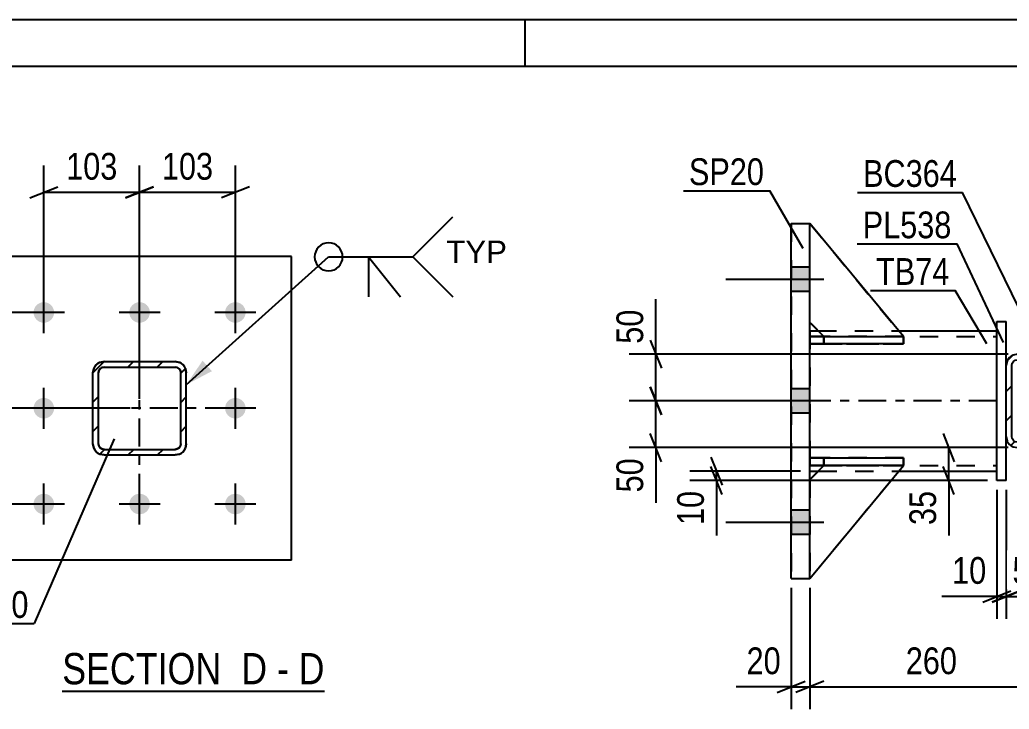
# Model space of a CAD drawing. Header units: millimetres. Extents: x 0 to 594, y 0 to 420.
# Drawn here: x 329.9 to 435.8, y 346.2 to 420 of the extents above; entities that cross this region are included whole.
import ezdxf

# ---------------------------------------------------------------- set-up
doc = ezdxf.new("R2010")
doc.units = ezdxf.units.MM
doc.linetypes.add('DXK_LINE_DOT2', pattern=[3.9198, 1.9599, -1.9599])
doc.linetypes.add('DXK_LINE_DOT3', pattern=[5.9187, 2.979, -0.9799, 0.9799, -0.9799])
doc.styles.add('Arial', font='ARIAL.TTF', dxfattribs={"height": 0.2})
doc.styles.add('Arial Narrow', font='ARIALN.TTF', dxfattribs={"height": 0.2})

# ---------------------------------------------------------------- blocks, each defined once
blk = doc.blocks.new('Unknown-570323116-1135')
at = {"color": 5, "linetype": 'Continuous'}
for p, q in [((594, 420), (0, 420)), ((384, 415), (384, 420)), ((589, 415), (5, 415))]:
    blk.add_line(p, q, dxfattribs=at)
blk = doc.blocks.new('Unknown-570323116-14 - 1466')
at = {"color": 6, "linetype": 'Continuous'}
blk.add_line((334.45, 348.14), (362.52, 348.14), dxfattribs=at)
at = {"color": 0, "linetype": 'Continuous'}
for points in [[(352.56, 348.89), (352.56, 352.39), (334.45, 352.39), (334.45, 348.89)], [(356.38, 348.89), (356.38, 352.39), (353.61, 352.39), (353.61, 348.89)], [(358.7, 348.89), (358.7, 352.39), (357.43, 352.39), (357.43, 348.89)], [(362.52, 348.89), (362.52, 352.39), (359.75, 352.39), (359.75, 348.89)]]:
    blk.add_wipeout(points, dxfattribs=at)
at = {"color": 7, "linetype": 'Continuous', "style": 'Arial Narrow'}
for s, p in [('SECTION ', (334.45, 348.89)), ('D', (353.61, 348.89)), ('D', (359.75, 348.89)), ('-', (357.43, 348.89))]:
    blk.add_text(s, height=3.34, dxfattribs=at).set_placement(p)
blk = doc.blocks.new('Bolt-570323116-1494 - 1466')
at = {"linetype": 'Continuous'}
for points in [[(332.48, 387.58, -1), (332.48, 389.78, -1)], [(342.73, 387.58, -1), (342.73, 389.78, -1)], [(352.98, 387.58, -1), (352.98, 389.78, -1)], [(332.48, 377.33, -1), (332.48, 379.53, -1)], [(352.98, 377.33, -1), (352.98, 379.53, -1)], [(332.48, 367.08, -1), (332.48, 369.28, -1)], [(342.73, 367.08, -1), (342.73, 369.28, -1)], [(352.98, 367.08, -1), (352.98, 369.28, -1)]]:
    blk.add_hatch(color=1, dxfattribs=at).paths.add_polyline_path(points)
at = {"color": 1, "linetype": 'Continuous'}
for p, q in [((332.48, 386.48), (332.48, 390.88)), ((342.73, 386.48), (342.73, 390.88)), ((352.98, 386.48), (352.98, 390.88)), ((334.68, 388.68), (330.28, 388.68)), ((344.93, 388.68), (340.53, 388.68)), ((355.18, 388.68), (350.78, 388.68)), ((332.48, 376.23), (332.48, 380.63)), ((352.98, 376.23), (352.98, 380.63)), ((334.68, 378.43), (330.28, 378.43)), ((355.18, 378.43), (350.78, 378.43)), ((332.48, 365.98), (332.48, 370.38)), ((342.73, 365.98), (342.73, 370.38)), ((352.98, 365.98), (352.98, 370.38)), ((334.68, 368.18), (330.28, 368.18)), ((344.93, 368.18), (340.53, 368.18)), ((355.18, 368.18), (350.78, 368.18))]:
    blk.add_line(p, q, dxfattribs=at)
blk = doc.blocks.new('Part-570323116-1482 - 1466')
at = {"color": 2, "linetype": 'Continuous'}
for p, q in [((358.98, 394.68), (326.48, 394.68)), ((326.48, 362.18), (326.48, 394.68)), ((358.98, 362.18), (358.98, 394.68)), ((358.98, 362.18), (326.48, 362.18))]:
    blk.add_line(p, q, dxfattribs=at)
blk = doc.blocks.new('Part-570323116-1528 - 1466')
at = {"linetype": 'Continuous'}
h = blk.add_hatch(dxfattribs=at)
h.set_pattern_fill('', scale=0.7, style=0, pattern_type=0)
h.set_pattern_definition([(45, (338.9344, 383.4285), (-1.57154, 1.57154), [])])
h.paths.add_polyline_path([(346.53, 383.43), (338.93, 383.43), (338.48, 383.34), (338.09, 383.08), (337.83, 382.69), (337.73, 382.23), (337.73, 374.63), (337.83, 374.17), (338.09, 373.78), (338.48, 373.52), (338.93, 373.43), (346.53, 373.43), (346.99, 373.52), (347.38, 373.78), (347.64, 374.17), (347.73, 374.63), (347.73, 382.23), (347.64, 382.69), (347.38, 383.08), (346.99, 383.34)])
h.paths.add_polyline_path([(347.09, 382.46), (347.13, 382.23), (347.13, 374.63), (347.09, 374.4), (346.96, 374.2), (346.76, 374.07), (346.53, 374.03), (338.93, 374.03), (338.7, 374.07), (338.51, 374.2), (338.38, 374.4), (338.33, 374.63), (338.33, 382.23), (338.38, 382.46), (338.51, 382.65), (338.7, 382.78), (338.93, 382.83), (346.53, 382.83), (346.76, 382.78), (346.96, 382.65)])
at = {"color": 7, "linetype": 'DXK_LINE_DOT3'}
for p, q in [((342.73, 368.43), (342.73, 388.43)), ((352.73, 378.43), (332.73, 378.43))]:
    blk.add_line(p, q, dxfattribs=at)
at = {"color": 7, "linetype": 'DXK_LINE_DOT2'}
for p, q in [((338.48, 383.34), (338.93, 383.43)), ((338.93, 383.43), (346.53, 383.43)), ((346.53, 383.43), (346.99, 383.34)), ((337.73, 382.23), (337.83, 382.69)), ((338.38, 382.46), (338.33, 382.23)), ((338.51, 382.65), (338.38, 382.46)), ((338.7, 382.78), (338.51, 382.65)), ((338.93, 382.83), (338.7, 382.78)), ((338.93, 382.83), (346.53, 382.83)), ((346.76, 382.78), (346.53, 382.83)), ((346.96, 382.65), (346.76, 382.78)), ((347.09, 382.46), (346.96, 382.65)), ((347.13, 382.23), (347.09, 382.46)), ((347.64, 382.69), (347.73, 382.23)), ((337.73, 374.63), (337.73, 382.23)), ((338.33, 374.63), (338.33, 382.23)), ((347.13, 374.63), (347.13, 382.23)), ((347.73, 374.63), (347.73, 382.23)), ((337.83, 374.17), (337.73, 374.63)), ((338.33, 374.63), (338.38, 374.4)), ((338.38, 374.4), (338.51, 374.2)), ((338.51, 374.2), (338.7, 374.07)), ((338.7, 374.07), (338.93, 374.03)), ((338.93, 374.03), (346.53, 374.03)), ((346.53, 374.03), (346.76, 374.07)), ((346.76, 374.07), (346.96, 374.2)), ((346.96, 374.2), (347.09, 374.4)), ((347.09, 374.4), (347.13, 374.63)), ((347.73, 374.63), (347.64, 374.17)), ((338.93, 373.43), (338.48, 373.52)), ((338.93, 373.43), (346.53, 373.43)), ((346.99, 373.52), (346.53, 373.43))]:
    blk.add_line(p, q, dxfattribs=at)
at = {"color": 2, "linetype": 'Continuous'}
for p, q in [((338.93, 383.43), (338.48, 383.34)), ((338.93, 383.43), (346.53, 383.43)), ((346.99, 383.34), (346.53, 383.43)), ((337.83, 382.69), (337.73, 382.23)), ((338.33, 382.23), (338.38, 382.46)), ((338.38, 382.46), (338.51, 382.65)), ((338.51, 382.65), (338.7, 382.78)), ((338.7, 382.78), (338.93, 382.83)), ((338.93, 382.83), (346.53, 382.83)), ((346.53, 382.83), (346.76, 382.78)), ((346.76, 382.78), (346.96, 382.65)), ((346.96, 382.65), (347.09, 382.46)), ((347.09, 382.46), (347.13, 382.23)), ((347.73, 382.23), (347.64, 382.69)), ((337.73, 374.63), (337.73, 382.23)), ((338.33, 374.63), (338.33, 382.23)), ((347.13, 374.63), (347.13, 382.23)), ((347.73, 374.63), (347.73, 382.23)), ((337.73, 374.63), (337.83, 374.17)), ((338.38, 374.4), (338.33, 374.63)), ((338.51, 374.2), (338.38, 374.4)), ((338.7, 374.07), (338.51, 374.2)), ((338.93, 374.03), (338.7, 374.07)), ((338.93, 374.03), (346.53, 374.03)), ((346.76, 374.07), (346.53, 374.03)), ((346.96, 374.2), (346.76, 374.07)), ((347.09, 374.4), (346.96, 374.2)), ((347.13, 374.63), (347.09, 374.4)), ((347.64, 374.17), (347.73, 374.63)), ((338.48, 373.52), (338.93, 373.43)), ((338.93, 373.43), (346.53, 373.43)), ((346.53, 373.43), (346.99, 373.52))]:
    blk.add_line(p, q, dxfattribs=at)
at = {"color": 7, "linetype": 'DXK_LINE_DOT2'}
for centre, start, end in [((338.93, 382.23), 112.5, 157.5), ((346.53, 382.23), 22.5, 67.5), ((338.93, 374.63), 202.5, 247.5), ((346.53, 374.63), 292.5, 337.5)]:
    blk.add_arc(centre, 1.2, start, end, dxfattribs=at)
at = {"color": 2, "linetype": 'Continuous'}
for centre, start, end in [((338.93, 382.23), 112.5, 157.5), ((346.53, 382.23), 22.5, 67.5), ((338.93, 374.63), 202.5, 247.5), ((346.53, 374.63), 292.5, 337.5)]:
    blk.add_arc(centre, 1.2, start, end, dxfattribs=at)
blk = doc.blocks.new('Part-570323116-12688 - 12664')
at = {"color": 2, "linetype": 'Continuous'}
for p, q in [((415.98, 372.3), (414.48, 370.8)), ((414.48, 360.21), (424.48, 372.3)), ((424.48, 372.3), (415.98, 372.3)), ((415.98, 372.3), (415.98, 372.3)), ((424.48, 372.3), (424.48, 372.3))]:
    blk.add_line(p, q, dxfattribs=at)
at = {"color": 7, "linetype": 'DXK_LINE_DOT2'}
for p, q in [((414.48, 370.8), (415.98, 372.3)), ((414.48, 360.21), (424.48, 372.3)), ((415.98, 372.3), (424.48, 372.3)), ((414.48, 370.8), (414.48, 360.21))]:
    blk.add_line(p, q, dxfattribs=at)
blk = doc.blocks.new('Part-570323116-12671 - 12664')
at = {"linetype": 'Continuous'}
h = blk.add_hatch(dxfattribs=at)
h.set_pattern_fill('', scale=0.7, style=0, pattern_type=0)
h.set_pattern_definition([(45, (436.2252, 384.1143), (-1.57154, 1.57154), [])])
h.paths.add_polyline_path([(436.68, 384.21), (436.23, 384.11), (435.84, 383.85), (435.58, 383.46), (435.48, 383.01), (435.48, 375.41), (435.58, 374.95), (435.84, 374.56), (436.23, 374.3), (436.68, 374.21), (444.28, 374.21), (444.74, 374.3), (445.13, 374.56), (445.39, 374.95), (445.48, 375.41), (445.48, 383.01), (445.39, 383.46), (445.13, 383.85), (444.74, 384.11), (444.28, 384.21)])
h.paths.add_polyline_path([(444.28, 383.61), (444.51, 383.56), (444.71, 383.43), (444.84, 383.24), (444.88, 383.01), (444.88, 375.41), (444.84, 375.18), (444.71, 374.98), (444.51, 374.85), (444.28, 374.81), (436.68, 374.81), (436.45, 374.85), (436.26, 374.98), (436.13, 375.18), (436.08, 375.41), (436.08, 383.01), (436.13, 383.24), (436.26, 383.43), (436.45, 383.56), (436.68, 383.61)])
blk.add_hatch(color=246, dxfattribs=at).paths.add_polyline_path([(440.48, 379.11, -1), (440.48, 379.31, -1)])
at = {"color": 2, "linetype": 'Continuous'}
for p, q in [((435.58, 383.46), (435.48, 383.01)), ((436.13, 383.24), (436.26, 383.43)), ((436.68, 384.21), (436.23, 384.11)), ((436.26, 383.43), (436.45, 383.56)), ((436.45, 383.56), (436.68, 383.61)), ((436.68, 384.21), (444.28, 384.21)), ((436.68, 383.61), (444.28, 383.61)), ((444.74, 384.11), (444.28, 384.21)), ((444.28, 383.61), (444.51, 383.56)), ((444.51, 383.56), (444.71, 383.43)), ((444.71, 383.43), (444.84, 383.24)), ((445.48, 383.01), (445.39, 383.46)), ((435.48, 375.41), (435.48, 383.01)), ((436.08, 383.01), (436.13, 383.24)), ((436.08, 375.41), (436.08, 383.01)), ((444.84, 383.24), (444.88, 383.01)), ((444.88, 375.41), (444.88, 383.01)), ((445.48, 375.41), (445.48, 383.01)), ((435.48, 375.41), (435.58, 374.95)), ((436.13, 375.18), (436.08, 375.41)), ((436.26, 374.98), (436.13, 375.18)), ((436.45, 374.85), (436.26, 374.98)), ((444.71, 374.98), (444.51, 374.85)), ((444.84, 375.18), (444.71, 374.98)), ((444.88, 375.41), (444.84, 375.18)), ((445.39, 374.95), (445.48, 375.41)), ((436.23, 374.3), (436.68, 374.21)), ((436.68, 374.81), (436.45, 374.85)), ((436.68, 374.81), (444.28, 374.81)), ((436.68, 374.21), (444.28, 374.21)), ((444.51, 374.85), (444.28, 374.81)), ((444.28, 374.21), (444.74, 374.3))]:
    blk.add_line(p, q, dxfattribs=at)
at = {"color": 7, "linetype": 'DXK_LINE_DOT3'}
blk.add_line((440.48, 379.21), (440.48, 379.21), dxfattribs=at)
at = {"color": 246, "linetype": 'DXK_LINE_DOT2'}
blk.add_line((440.48, 379.21), (440.48, 379.21), dxfattribs=at)
at = {"color": 246, "linetype": 'Continuous'}
blk.add_circle((440.48, 379.21), 0.1, dxfattribs=at)
at = {"color": 2, "linetype": 'Continuous'}
for centre, start, end in [((436.68, 383.01), 112.5, 157.5), ((444.28, 383.01), 22.5, 67.5), ((436.68, 375.41), 202.5, 247.5), ((444.28, 375.41), 292.5, 337.5)]:
    blk.add_arc(centre, 1.2, start, end, dxfattribs=at)
blk = doc.blocks.new('Part-570323116-12684 - 12664')
at = {"color": 2, "linetype": 'Continuous'}
for p, q in [((414.48, 386.71), (415.37, 386.71)), ((423.98, 386.71), (434.48, 386.71)), ((414.48, 371.71), (415.39, 371.71)), ((424, 371.71), (434.48, 371.71))]:
    blk.add_line(p, q, dxfattribs=at)
at = {"color": 7, "linetype": 'DXK_LINE_DOT2'}
for p, q in [((414.48, 386.71), (414.48, 371.71)), ((415.37, 386.71), (423.98, 386.71)), ((434.48, 371.71), (434.48, 386.71)), ((414.48, 386.11), (434.48, 386.11)), ((414.48, 372.31), (434.48, 372.31)), ((415.39, 371.71), (424, 371.71))]:
    blk.add_line(p, q, dxfattribs=at)
at = {"color": 7, "linetype": 'DXK_LINE_DOT3'}
blk.add_line((434.48, 379.21), (414.48, 379.21), dxfattribs=at)
blk = doc.blocks.new('Part-570323116-12689 - 12664')
at = {"color": 7, "linetype": 'DXK_LINE_DOT2'}
for p, q in [((415.98, 372.3), (414.48, 370.8)), ((414.48, 360.21), (424.48, 372.3)), ((414.48, 370.8), (415.98, 372.3)), ((414.48, 360.21), (424.48, 372.3)), ((424.48, 372.3), (415.98, 372.3)), ((415.98, 372.3), (415.98, 372.3)), ((415.98, 372.3), (424.48, 372.3)), ((424.48, 372.3), (424.48, 372.3)), ((414.48, 370.8), (414.48, 360.21))]:
    blk.add_line(p, q, dxfattribs=at)
blk = doc.blocks.new('Part-570323116-12690 - 12664')
at = {"color": 2, "linetype": 'Continuous'}
for p, q in [((424.48, 386.1), (414.48, 398.21)), ((415.97, 386.11), (414.48, 387.6)), ((423.66, 386.1), (424.48, 386.1)), ((424.48, 386.1), (424.48, 386.1))]:
    blk.add_line(p, q, dxfattribs=at)
at = {"color": 7, "linetype": 'DXK_LINE_DOT2'}
for p, q in [((414.48, 387.6), (414.48, 398.21)), ((414.48, 398.21), (424.48, 386.1)), ((415.98, 386.1), (414.48, 387.6)), ((415.98, 386.1), (415.97, 386.11)), ((424.48, 386.1), (415.98, 386.1)), ((415.98, 386.1), (415.98, 386.1)), ((415.98, 386.1), (423.66, 386.1))]:
    blk.add_line(p, q, dxfattribs=at)
blk = doc.blocks.new('Part-570323116-12691 - 12664')
at = {"color": 7, "linetype": 'DXK_LINE_DOT2'}
for p, q in [((414.48, 387.6), (414.48, 398.21)), ((414.48, 398.21), (424.48, 386.1)), ((414.48, 398.21), (424.48, 386.1)), ((415.98, 386.1), (414.48, 387.6)), ((415.98, 386.1), (414.48, 387.6)), ((424.48, 386.1), (415.98, 386.1)), ((415.98, 386.1), (415.98, 386.1)), ((415.98, 386.1), (424.48, 386.1)), ((424.48, 386.1), (424.48, 386.1))]:
    blk.add_line(p, q, dxfattribs=at)
blk = doc.blocks.new('Part-570323116-12692 - 12664')
at = {"color": 2, "linetype": 'Continuous'}
for p, q in [((414.48, 372.31), (414.48, 373.11)), ((414.48, 373.11), (424.48, 373.11)), ((414.48, 373.11), (414.48, 373.11)), ((424.48, 372.31), (424.48, 373.11)), ((424.48, 372.31), (414.48, 372.31)), ((414.48, 372.31), (414.48, 372.31))]:
    blk.add_line(p, q, dxfattribs=at)
at = {"color": 7, "linetype": 'DXK_LINE_DOT2'}
for p, q in [((414.48, 372.31), (414.48, 373.11)), ((415.98, 373.11), (414.48, 373.11)), ((415.98, 372.31), (415.98, 373.11)), ((424.48, 373.11), (415.98, 373.11)), ((414.48, 372.31), (415.98, 372.31)), ((415.98, 372.31), (424.48, 372.31))]:
    blk.add_line(p, q, dxfattribs=at)
blk = doc.blocks.new('Part-570323116-12693 - 12664')
at = {"color": 2, "linetype": 'Continuous'}
for p, q in [((414.48, 385.31), (414.48, 386.11)), ((414.48, 386.11), (423.66, 386.11)), ((414.48, 386.11), (414.48, 386.11)), ((424.48, 385.31), (424.48, 386.11)), ((424.48, 386.11), (424.48, 386.11)), ((424.48, 385.31), (414.48, 385.31)), ((414.48, 385.31), (414.48, 385.31))]:
    blk.add_line(p, q, dxfattribs=at)
at = {"color": 7, "linetype": 'DXK_LINE_DOT2'}
for p, q in [((414.48, 385.31), (414.48, 386.11)), ((415.98, 386.11), (414.48, 386.11)), ((415.98, 385.31), (415.98, 386.11)), ((415.98, 386.11), (424.48, 386.11)), ((423.66, 386.11), (424.48, 386.11)), ((414.48, 385.31), (415.98, 385.31)), ((415.98, 385.31), (424.48, 385.31))]:
    blk.add_line(p, q, dxfattribs=at)
blk = doc.blocks.new('Part-570323116-12694 - 12664')
at = {"color": 7, "linetype": 'DXK_LINE_DOT2'}
for p, q in [((414.48, 373.11), (415.98, 373.11)), ((424.48, 373.11), (414.48, 373.11)), ((414.48, 373.11), (414.48, 373.11)), ((414.48, 373.11), (414.48, 372.31)), ((414.48, 373.11), (414.48, 372.31)), ((415.98, 373.11), (424.48, 373.11)), ((415.98, 373.11), (415.98, 372.31)), ((424.48, 373.11), (424.48, 372.31)), ((415.98, 372.31), (414.48, 372.31)), ((414.48, 372.31), (424.48, 372.31)), ((414.48, 372.31), (414.48, 372.31)), ((424.48, 372.31), (415.98, 372.31))]:
    blk.add_line(p, q, dxfattribs=at)
blk = doc.blocks.new('Part-570323116-12695 - 12664')
at = {"color": 7, "linetype": 'DXK_LINE_DOT2'}
for p, q in [((414.48, 386.11), (415.98, 386.11)), ((424.48, 386.11), (414.48, 386.11)), ((414.48, 386.11), (414.48, 386.11)), ((414.48, 386.11), (414.48, 385.31)), ((414.48, 386.11), (414.48, 385.31)), ((415.98, 386.11), (424.48, 386.11)), ((415.98, 386.11), (415.98, 385.31)), ((424.48, 386.11), (424.48, 385.31)), ((415.98, 385.31), (414.48, 385.31)), ((414.48, 385.31), (424.48, 385.31)), ((414.48, 385.31), (414.48, 385.31)), ((424.48, 385.31), (415.98, 385.31))]:
    blk.add_line(p, q, dxfattribs=at)
blk = doc.blocks.new('Part-570323116-12704 - 12664')
at = {"color": 2, "linetype": 'Continuous'}
for p, q in [((412.48, 398.21), (412.48, 398.21)), ((412.48, 398.21), (414.48, 398.21)), ((412.48, 360.21), (412.48, 398.21)), ((414.48, 360.21), (414.48, 398.21)), ((412.48, 360.21), (412.48, 360.21)), ((412.48, 360.21), (414.48, 360.21))]:
    blk.add_line(p, q, dxfattribs=at)
at = {"color": 7, "linetype": 'DXK_LINE_DOT2'}
for p, q in [((412.48, 398.21), (412.48, 360.21)), ((414.48, 360.21), (414.48, 398.21))]:
    blk.add_line(p, q, dxfattribs=at)
blk = doc.blocks.new('Part-570323116-12718 - 12664')
at = {"color": 2, "linetype": 'Continuous'}
for p, q in [((434.48, 387.71), (434.48, 387.71)), ((434.48, 387.71), (435.48, 387.71)), ((434.48, 370.71), (434.48, 387.71)), ((435.48, 387.71), (435.48, 387.71)), ((435.48, 383), (435.48, 387.71)), ((435.48, 370.71), (435.48, 375.41)), ((434.48, 370.71), (434.48, 370.71)), ((435.48, 370.71), (434.48, 370.71)), ((435.48, 370.71), (435.48, 370.71))]:
    blk.add_line(p, q, dxfattribs=at)
at = {"color": 7, "linetype": 'DXK_LINE_DOT2'}
for p, q in [((434.48, 370.71), (434.48, 387.71)), ((435.48, 370.71), (435.48, 387.71)), ((435.48, 375.41), (435.48, 383))]:
    blk.add_line(p, q, dxfattribs=at)
blk = doc.blocks.new('Bolt-570323116-12724 - 12664')
at = {"linetype": 'Continuous'}
for points in [[(414.48, 390.91), (414.48, 393.51), (412.48, 393.51), (412.48, 390.91)], [(414.48, 390.91), (414.48, 393.51), (412.48, 393.51), (412.48, 390.91)], [(414.48, 390.91), (414.48, 393.51), (412.48, 393.51), (412.48, 390.91)], [(414.48, 377.91), (414.48, 380.51), (412.48, 380.51), (412.48, 377.91)], [(414.48, 377.91), (414.48, 380.51), (412.48, 380.51), (412.48, 377.91)], [(414.48, 364.91), (414.48, 367.51), (412.48, 367.51), (412.48, 364.91)], [(414.48, 364.91), (414.48, 367.51), (412.48, 367.51), (412.48, 364.91)], [(414.48, 364.91), (414.48, 367.51), (412.48, 367.51), (412.48, 364.91)]]:
    blk.add_hatch(color=1, dxfattribs=at).paths.add_polyline_path(points)
at = {"color": 1, "linetype": 'Continuous'}
for p, q in [((414.48, 393.51), (412.48, 393.51)), ((414.48, 393.51), (412.48, 393.51)), ((414.48, 393.51), (412.48, 393.51)), ((415.98, 392.21), (405.48, 392.21)), ((415.98, 392.21), (405.48, 392.21)), ((415.98, 392.21), (405.48, 392.21)), ((414.48, 390.91), (412.48, 390.91)), ((414.48, 390.91), (412.48, 390.91)), ((414.48, 390.91), (412.48, 390.91)), ((414.48, 380.51), (412.48, 380.51)), ((414.48, 380.51), (412.48, 380.51)), ((415.98, 379.21), (405.48, 379.21)), ((415.98, 379.21), (405.48, 379.21)), ((414.48, 377.91), (412.48, 377.91)), ((414.48, 377.91), (412.48, 377.91)), ((414.48, 367.51), (412.48, 367.51)), ((414.48, 367.51), (412.48, 367.51)), ((414.48, 367.51), (412.48, 367.51)), ((415.98, 366.21), (405.48, 366.21)), ((415.98, 366.21), (405.48, 366.21)), ((415.98, 366.21), (405.48, 366.21)), ((414.48, 364.91), (412.48, 364.91)), ((414.48, 364.91), (412.48, 364.91)), ((414.48, 364.91), (412.48, 364.91))]:
    blk.add_line(p, q, dxfattribs=at)
blk = doc.blocks.new('StraightDimension-570323116-1562 - 1466')
at = {"color": 7, "linetype": 'Continuous'}
for p, q in [((342.73, 379.43), (342.73, 404.39)), ((352.98, 389.68), (352.98, 404.39)), ((341.23, 400.94), (344.23, 402.14)), ((342.73, 401.54), (352.98, 401.54)), ((354.48, 402.14), (351.48, 400.94))]:
    blk.add_line(p, q, dxfattribs=at)
at = {"color": 0}
blk.add_wipeout([(351.2, 402.29), (351.2, 406.49), (344.52, 406.49), (344.52, 402.29)], dxfattribs=at)
at = {"color": 3, "style": 'Arial Narrow'}
blk.add_text('103', height=2.863, dxfattribs=at).set_placement((345.12, 402.89))
blk = doc.blocks.new('StraightDimension-570323116-1575 - 1466')
at = {"color": 7, "linetype": 'Continuous'}
for p, q in [((332.48, 389.68), (332.48, 404.39)), ((342.73, 379.43), (342.73, 404.39)), ((330.98, 400.94), (333.98, 402.14)), ((332.48, 401.54), (342.73, 401.54)), ((344.23, 402.14), (341.23, 400.94))]:
    blk.add_line(p, q, dxfattribs=at)
at = {"color": 0}
blk.add_wipeout([(340.95, 402.29), (340.95, 406.49), (334.27, 406.49), (334.27, 402.29)], dxfattribs=at)
at = {"color": 3, "style": 'Arial Narrow'}
blk.add_text('103', height=2.863, dxfattribs=at).set_placement((334.87, 402.89))
blk = doc.blocks.new('StraightDimension-570323116-1586 - 1466')
at = {"color": 7, "linetype": 'Continuous'}
for p, q in [((318.69, 379.93), (319.89, 376.93)), ((341.73, 378.43), (316.44, 378.43)), ((319.29, 368.18), (319.29, 378.43)), ((319.89, 366.68), (318.69, 369.68)), ((331.48, 368.18), (316.44, 368.18))]:
    blk.add_line(p, q, dxfattribs=at)
at = {"color": 0}
blk.add_wipeout([(318.54, 376.65), (314.34, 376.65), (314.34, 369.96), (318.54, 369.96)], dxfattribs=at)
at = {"color": 3, "style": 'Arial Narrow'}
blk.add_text('103', height=2.863, rotation=90.0002, dxfattribs=at).set_placement((317.94, 370.56))
blk = doc.blocks.new('StraightDimension-570323116-1597 - 1466')
at = {"color": 7, "linetype": 'Continuous'}
for p, q in [((318.69, 390.18), (319.89, 387.18)), ((331.48, 388.68), (316.44, 388.68)), ((319.29, 378.43), (319.29, 388.68)), ((319.89, 376.93), (318.69, 379.93)), ((341.73, 378.43), (316.44, 378.43))]:
    blk.add_line(p, q, dxfattribs=at)
at = {"color": 0}
blk.add_wipeout([(318.54, 386.9), (314.34, 386.9), (314.34, 380.21), (318.54, 380.21)], dxfattribs=at)
at = {"color": 3, "style": 'Arial Narrow'}
blk.add_text('103', height=2.863, rotation=90.0002, dxfattribs=at).set_placement((317.94, 380.81))
blk = doc.blocks.new('StraightDimension-570323116-13306 - 12664')
at = {"color": 7, "linetype": 'Continuous'}
for p, q in [((428.73, 375.71), (429.93, 372.71)), ((435.68, 374.21), (426.48, 374.21)), ((429.33, 370.71), (429.33, 374.21)), ((429.93, 369.21), (428.73, 372.21)), ((433.48, 370.71), (426.48, 370.71)), ((429.33, 370.71), (429.33, 364.8)), ((429.33, 370.71), (429.33, 364.8))]:
    blk.add_line(p, q, dxfattribs=at)
at = {"color": 0}
blk.add_wipeout([(428.58, 370.18), (424.38, 370.18), (424.38, 365.33), (428.58, 365.33)], dxfattribs=at)
at = {"color": 3, "style": 'Arial Narrow'}
blk.add_text('35', height=2.863, rotation=90.0002, dxfattribs=at).set_placement((427.98, 365.93))
blk = doc.blocks.new('StraightDimension-570323116-13414 - 12664')
at = {"color": 7, "linetype": 'Continuous'}
for p, q in [((434.48, 369.71), (434.48, 355.89)), ((435.48, 369.71), (435.48, 355.89)), ((434.48, 358.29), (428.58, 358.29)), ((434.48, 358.29), (428.58, 358.29)), ((432.98, 357.69), (435.98, 358.89)), ((436.98, 358.89), (433.98, 357.69)), ((434.48, 358.29), (435.48, 358.29))]:
    blk.add_line(p, q, dxfattribs=at)
at = {"color": 0}
blk.add_wipeout([(433.96, 359.04), (433.96, 363.24), (429.1, 363.24), (429.1, 359.04)], dxfattribs=at)
at = {"color": 3, "style": 'Arial Narrow'}
blk.add_text('10', height=2.863, dxfattribs=at).set_placement((429.7, 359.64))
blk = doc.blocks.new('StraightDimension-570323116-13264 - 12664')
at = {"color": 7, "linetype": 'Continuous'}
for p, q in [((397.98, 384.21), (397.98, 390.11)), ((397.98, 384.21), (397.98, 390.11)), ((397.38, 385.71), (398.58, 382.71)), ((435.71, 384.21), (395.13, 384.21)), ((397.98, 379.21), (397.98, 384.21)), ((398.58, 377.71), (397.38, 380.71)), ((406.98, 379.21), (395.13, 379.21))]:
    blk.add_line(p, q, dxfattribs=at)
at = {"color": 0}
blk.add_wipeout([(397.23, 389.59), (393.03, 389.59), (393.03, 384.73), (397.23, 384.73)], dxfattribs=at)
at = {"color": 3, "style": 'Arial Narrow'}
blk.add_text('50', height=2.863, rotation=90.0002, dxfattribs=at).set_placement((396.63, 385.33))
blk = doc.blocks.new('StraightDimension-570323116-13265 - 12664')
at = {"color": 7, "linetype": 'Continuous'}
for p, q in [((397.38, 380.71), (398.58, 377.71)), ((406.98, 379.21), (395.13, 379.21)), ((397.98, 374.21), (397.98, 379.21)), ((398.58, 372.71), (397.38, 375.71)), ((435.68, 374.21), (395.13, 374.21)), ((397.98, 374.21), (397.98, 368.3)), ((397.98, 374.21), (397.98, 368.3))]:
    blk.add_line(p, q, dxfattribs=at)
at = {"color": 0}
blk.add_wipeout([(397.23, 373.68), (393.03, 373.68), (393.03, 368.82), (397.23, 368.82)], dxfattribs=at)
at = {"color": 3, "style": 'Arial Narrow'}
blk.add_text('50', height=2.863, rotation=90.0002, dxfattribs=at).set_placement((396.63, 369.42))
blk = doc.blocks.new('StraightDimension-570323116-13328 - 12664')
at = {"color": 7, "linetype": 'Continuous'}
for p, q in [((403.88, 373.21), (405.08, 370.21)), ((405.08, 369.21), (403.88, 372.21)), ((413.48, 371.71), (401.63, 371.71)), ((433.48, 370.71), (401.63, 370.71)), ((404.48, 370.71), (404.48, 371.71)), ((404.48, 370.71), (404.48, 364.8)), ((404.48, 370.71), (404.48, 364.8))]:
    blk.add_line(p, q, dxfattribs=at)
at = {"color": 0}
blk.add_wipeout([(403.73, 370.18), (399.53, 370.18), (399.53, 365.33), (403.73, 365.33)], dxfattribs=at)
at = {"color": 3, "style": 'Arial Narrow'}
blk.add_text('10', height=2.863, rotation=90.0002, dxfattribs=at).set_placement((403.13, 365.93))
blk = doc.blocks.new('StraightDimension-570323116-13344 - 12664')
at = {"color": 7, "linetype": 'Continuous'}
for p, q in [((440.48, 378.21), (440.48, 346.22)), ((414.48, 359.21), (414.48, 346.22)), ((415.98, 349.22), (412.98, 348.02)), ((414.48, 348.62), (440.48, 348.62)), ((438.98, 348.02), (441.98, 349.22))]:
    blk.add_line(p, q, dxfattribs=at)
at = {"color": 0}
blk.add_wipeout([(430.83, 349.37), (430.83, 353.57), (424.14, 353.57), (424.14, 349.37)], dxfattribs=at)
at = {"color": 3, "style": 'Arial Narrow'}
blk.add_text('260', height=2.863, dxfattribs=at).set_placement((424.74, 349.97))
blk = doc.blocks.new('StraightDimension-570323116-13345 - 12664')
at = {"color": 7, "linetype": 'Continuous'}
for p, q in [((412.48, 359.21), (412.48, 346.22)), ((414.48, 359.21), (414.48, 346.22)), ((412.48, 348.62), (406.58, 348.62)), ((412.48, 348.62), (406.58, 348.62)), ((410.98, 348.02), (413.98, 349.22)), ((412.48, 348.62), (414.48, 348.62)), ((415.98, 349.22), (412.98, 348.02))]:
    blk.add_line(p, q, dxfattribs=at)
at = {"color": 0}
blk.add_wipeout([(411.96, 349.37), (411.96, 353.57), (407.1, 353.57), (407.1, 349.37)], dxfattribs=at)
at = {"color": 3, "style": 'Arial Narrow'}
blk.add_text('20', height=2.863, dxfattribs=at).set_placement((407.7, 349.97))
blk = doc.blocks.new('StraightDimension-570323116-13413 - 12664')
at = {"color": 7, "linetype": 'Continuous'}
for p, q in [((440.48, 378.21), (440.48, 355.89)), ((435.48, 369.71), (435.48, 355.89)), ((433.98, 357.69), (436.98, 358.89)), ((435.48, 358.29), (440.48, 358.29)), ((441.98, 358.89), (438.98, 357.69))]:
    blk.add_line(p, q, dxfattribs=at)
at = {"color": 0}
blk.add_wipeout([(440.41, 359.04), (440.41, 363.24), (435.56, 363.24), (435.56, 359.04)], dxfattribs=at)
at = {"color": 3, "style": 'Arial Narrow'}
blk.add_text('50', height=2.863, dxfattribs=at).set_placement((436.16, 359.64))
blk = doc.blocks.new('WeldMark-570323116-1607 - 1466')
at = {"linetype": 'Continuous'}
blk.add_hatch(color=30, dxfattribs=at).paths.add_polyline_path([(350.47, 382.4), (347.73, 380.95), (349.47, 383.52)])
at = {"color": 30, "linetype": 'Continuous'}
for p, q in [((347.73, 380.95), (362.96, 394.63)), ((362.96, 394.63), (371.96, 394.63))]:
    blk.add_line(p, q, dxfattribs=at)
at = {"color": 3, "linetype": 'Continuous'}
for q in [(370.67, 390.34), (367.24, 390.34)]:
    blk.add_line((367.24, 394.63), q, dxfattribs=at)
for start, end in [(90, 270), (270, 90)]:
    blk.add_arc((362.96, 394.63), 1.5, start, end, dxfattribs=at)
at = {"color": 0, "linetype": 'Continuous'}
blk.add_wipeout([(382.04, 393.98), (382.04, 396.48), (375.56, 396.48), (375.56, 393.98)], dxfattribs=at)
blk.add_wipeout([(382.04, 393.98), (382.04, 396.48), (375.56, 396.48), (375.56, 393.98)], dxfattribs=at)
at = {"color": 3, "linetype": 'Continuous'}
for q in [(376.24, 398.91), (376.24, 390.34)]:
    blk.add_line((371.96, 394.63), q, dxfattribs=at)
at = {"color": 3, "linetype": 'Continuous', "style": 'Arial'}
blk.add_text('TYP', height=2.388, dxfattribs=at).set_placement((375.56, 393.98))
blk = doc.blocks.new('Mark-570323116-1524 - 1466')
at = {"color": 30, "linetype": 'Continuous'}
for p in [(340.02, 375.15), (320.39, 355.39)]:
    blk.add_line(p, (331.46, 355.39), dxfattribs=at)
at = {"color": 0}
blk.add_wipeout([(330.86, 355.99), (330.86, 358.99), (320.99, 358.99), (320.99, 355.99)], dxfattribs=at)
blk.add_wipeout([(330.86, 355.99), (330.86, 358.99), (320.99, 358.99), (320.99, 355.99)], dxfattribs=at)
at = {"color": 3, "style": 'Arial Narrow'}
blk.add_text('TR560', height=2.863, dxfattribs=at).set_placement((320.99, 355.99))
blk = doc.blocks.new('Mark-570323116-13214 - 12664')
at = {"color": 30, "linetype": 'Continuous'}
for p in [(400.93, 401.71), (413.77, 395.51)]:
    blk.add_line(p, (410.17, 401.71), dxfattribs=at)
at = {"color": 0}
blk.add_wipeout([(409.57, 402.31), (409.57, 405.31), (401.53, 405.31), (401.53, 402.31)], dxfattribs=at)
blk.add_wipeout([(409.57, 402.31), (409.57, 405.31), (401.53, 405.31), (401.53, 402.31)], dxfattribs=at)
at = {"color": 3, "style": 'Arial Narrow'}
blk.add_text('SP20', height=2.863, dxfattribs=at).set_placement((401.53, 402.31))
blk = doc.blocks.new('Mark-570323116-13220 - 12664')
at = {"color": 30, "linetype": 'Continuous'}
for p in [(419.53, 396.02), (435.21, 385.47)]:
    blk.add_line(p, (430.23, 396.02), dxfattribs=at)
at = {"color": 0}
blk.add_wipeout([(429.63, 396.62), (429.63, 399.62), (420.13, 399.62), (420.13, 396.62)], dxfattribs=at)
blk.add_wipeout([(429.63, 396.62), (429.63, 399.62), (420.13, 399.62), (420.13, 396.62)], dxfattribs=at)
at = {"color": 3, "style": 'Arial Narrow'}
blk.add_text('PL538', height=2.863, dxfattribs=at).set_placement((420.13, 396.62))
blk = doc.blocks.new('Mark-570323116-13205 - 12664')
at = {"color": 30, "linetype": 'Continuous'}
for p in [(419.57, 401.52), (440.52, 381.6)]:
    blk.add_line(p, (430.82, 401.52), dxfattribs=at)
at = {"color": 0}
blk.add_wipeout([(430.22, 402.12), (430.22, 405.12), (420.17, 405.12), (420.17, 402.12)], dxfattribs=at)
blk.add_wipeout([(430.22, 402.12), (430.22, 405.12), (420.17, 405.12), (420.17, 402.12)], dxfattribs=at)
at = {"color": 3, "style": 'Arial Narrow'}
blk.add_text('BC364', height=2.863, dxfattribs=at).set_placement((420.17, 402.12))
blk = doc.blocks.new('Mark-570323116-13208 - 12664')
at = {"color": 30, "linetype": 'Continuous'}
for p in [(420.96, 391.03), (433.42, 385.33)]:
    blk.add_line(p, (430.02, 391.03), dxfattribs=at)
at = {"color": 0}
blk.add_wipeout([(429.42, 391.63), (429.42, 394.63), (421.56, 394.63), (421.56, 391.63)], dxfattribs=at)
blk.add_wipeout([(429.42, 391.63), (429.42, 394.63), (421.56, 394.63), (421.56, 391.63)], dxfattribs=at)
at = {"color": 3, "style": 'Arial Narrow'}
blk.add_text('TB74', height=2.863, dxfattribs=at).set_placement((421.56, 391.63))

msp = doc.modelspace()

# ---------------------------------------------------------------- block references
for name in ['Unknown-570323116-1135', 'Part-570323116-12704 - 12664', 'Part-570323116-12690 - 12664', 'Part-570323116-12691 - 12664', 'Part-570323116-1482 - 1466', 'Bolt-570323116-12724 - 12664', 'Bolt-570323116-1494 - 1466', 'Part-570323116-1528 - 1466', 'Part-570323116-12718 - 12664', 'Part-570323116-12684 - 12664', 'Part-570323116-12693 - 12664', 'Part-570323116-12695 - 12664', 'Part-570323116-12671 - 12664', 'Part-570323116-12692 - 12664', 'Part-570323116-12694 - 12664', 'Part-570323116-12688 - 12664', 'Part-570323116-12689 - 12664']:
    msp.add_blockref(name, (0, 0))

# ---------------------------------------------------------------- next in the draw order: block references
for name in ['StraightDimension-570323116-1562 - 1466', 'Mark-570323116-13214 - 12664', 'StraightDimension-570323116-13264 - 12664', 'StraightDimension-570323116-13306 - 12664', 'Unknown-570323116-14 - 1466']:
    msp.add_blockref(name, (0, 0))

# ---------------------------------------------------------------- next in the draw order: block references
for name in ['StraightDimension-570323116-1575 - 1466', 'Mark-570323116-13220 - 12664', 'WeldMark-570323116-1607 - 1466', 'StraightDimension-570323116-13414 - 12664']:
    msp.add_blockref(name, (0, 0))

# ---------------------------------------------------------------- next in the draw order: block references
for name in ['Mark-570323116-13205 - 12664', 'StraightDimension-570323116-13265 - 12664', 'StraightDimension-570323116-1586 - 1466']:
    msp.add_blockref(name, (0, 0))

# ---------------------------------------------------------------- next in the draw order: block references
for name in ['Mark-570323116-13208 - 12664', 'StraightDimension-570323116-1597 - 1466', 'Mark-570323116-1524 - 1466', 'StraightDimension-570323116-13328 - 12664']:
    msp.add_blockref(name, (0, 0))

# ---------------------------------------------------------------- next in the draw order: block references
msp.add_blockref('StraightDimension-570323116-13344 - 12664', (0, 0))

# ---------------------------------------------------------------- next in the draw order: block references
for name in ['StraightDimension-570323116-13413 - 12664', 'StraightDimension-570323116-13345 - 12664']:
    msp.add_blockref(name, (0, 0))

doc.saveas('drawing.dxf')
